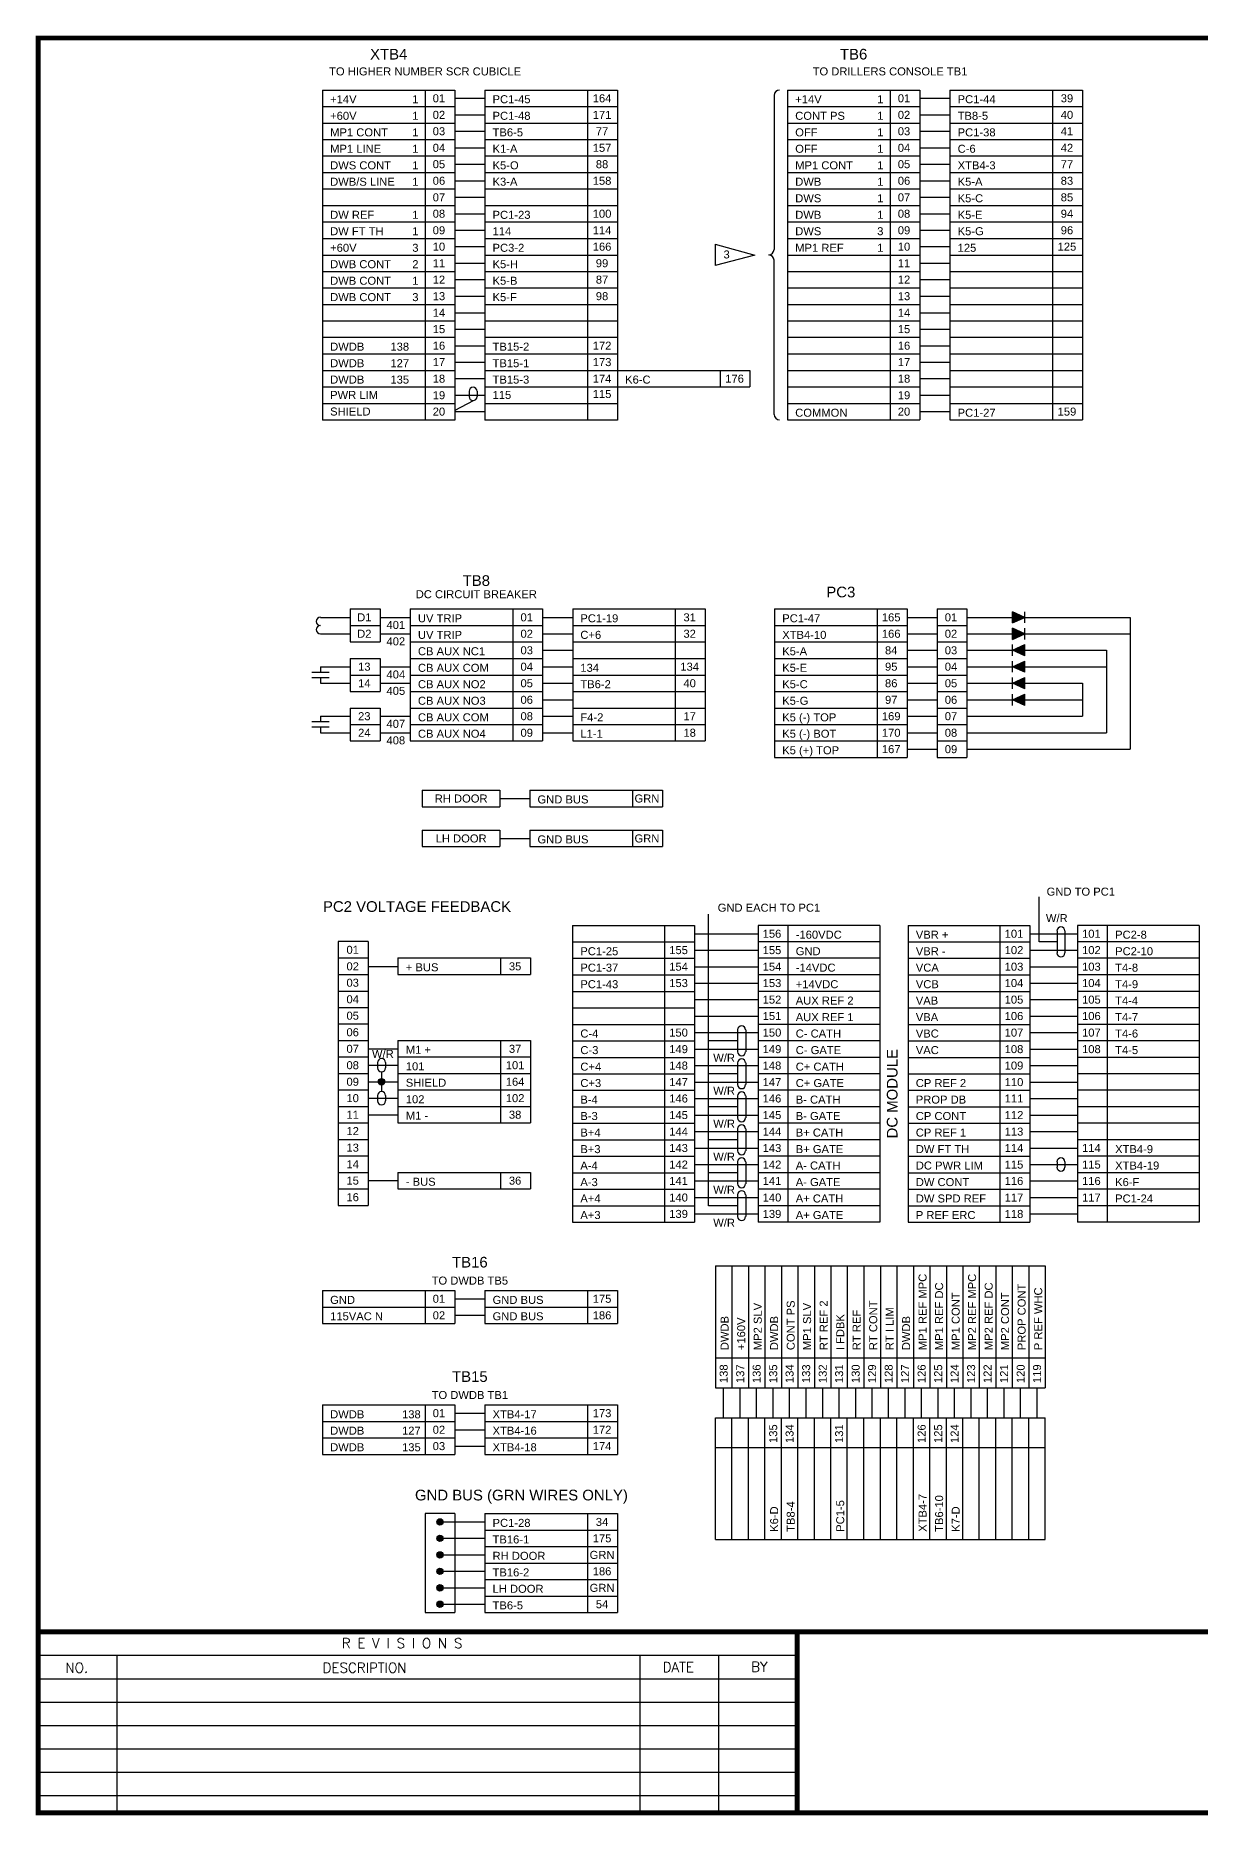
# Model space of a CAD drawing. Extents: x 0.9 to 17.6, y -2.5 to 7.9.
# Drawn here: x 0.94 to 7.76, y -2.51 to 7.91 of the extents above; entities that cross this region are included whole.
import ezdxf
from ezdxf.enums import TextEntityAlignment as Align

# ---------------------------------------------------------------- set-up
doc = ezdxf.new("R2010")
doc.units = 0
doc.header["$MEASUREMENT"] = 0
doc.layers.get('0').update_dxf_attribs({"linetype": 'CONTINUOUS'})
doc.layers.add('DRAWING', color=7, linetype='CONTINUOUS')
doc.styles.add('ROMAND', font='ROMAND.shx')
doc.styles.get("Standard").update_dxf_attribs({"font": 'ARIAL.TTF'})

# ---------------------------------------------------------------- blocks, each defined once
blk = doc.blocks.new('dot')
h = blk.add_hatch(color=256)
edge = h.paths.add_edge_path()
edge.add_arc((0, 0), 0.0249, 0, 360)
blk.add_circle((0, 0), 0.0249)
blk = doc.blocks.new('npcap')
for p, q in [((0, 0.051), (0, -0.051)), ((0.031, 0.051), (0.031, -0.051))]:
    blk.add_line(p, q)
blk = doc.blocks.new('diode')
blk.add_hatch(color=256).paths.add_polyline_path([(0.072, 0), (0, 0.033), (0, -0.033)])
for p, q in [((0, 0.033), (0.072, 0)), ((0, 0.033), (0, -0.033)), ((0.072, 0), (0, -0.033)), ((0.072, 0.033), (0.072, -0.033))]:
    blk.add_line(p, q)

msp = doc.modelspace()

# ---------------------------------------------------------------- linework, layer by layer
at = {"color": 7}
for p, q in [((0.956, -1.436), (0.956, -2.496)), ((0.956, -1.573), (5.401, -1.573)), ((1.417, -1.573), (1.417, -2.496)), ((4.479, -1.573), (4.479, -2.496)), ((4.94, -1.573), (4.94, -2.496)), ((0.956, -1.71), (5.401, -1.71)), ((0.956, -1.847), (5.401, -1.847)), ((0.956, -1.984), (5.401, -1.984)), ((0.956, -2.121), (5.401, -2.121)), ((0.956, -2.257), (5.401, -2.257)), ((0.956, -2.394), (5.401, -2.394))]:
    msp.add_line(p, q, dxfattribs=at)
at = {"color": 7, "const_width": 0.0288}
msp.add_lwpolyline([(17.588, -2.496), (17.588, 7.899), (0.956, 7.899), (0.956, -2.496)], close=True, dxfattribs=at)
for points in [[(0.956, -1.436), (17.588, -1.436)], [(5.401, -1.436), (5.401, -2.496)]]:
    msp.add_lwpolyline(points, dxfattribs=at)
at = {"layer": 'DRAWING', "color": 7}
for p, q in [((2.621, 7.594), (3.397, 7.594)), ((2.621, 7.594), (2.621, 5.661)), ((3.222, 7.594), (3.222, 5.661)), ((3.397, 7.594), (3.397, 5.661)), ((3.397, 7.546), (3.572, 7.546)), ((3.572, 7.594), (4.348, 7.594)), ((3.572, 7.594), (3.572, 5.661)), ((4.173, 7.594), (4.173, 5.661)), ((4.348, 7.594), (4.348, 5.661)), ((5.266, 7.563), (5.266, 6.66)), ((5.297, 7.594), (5.297, 7.594)), ((5.344, 7.594), (5.344, 5.662)), ((5.344, 7.594), (6.119, 7.594)), ((5.944, 7.594), (5.944, 5.662)), ((6.119, 7.594), (6.119, 5.662)), ((6.119, 7.546), (6.295, 7.546)), ((6.295, 7.594), (6.295, 5.662)), ((6.295, 7.594), (7.071, 7.594)), ((6.896, 7.594), (6.896, 5.662)), ((7.071, 7.594), (7.071, 5.662)), ((2.621, 7.498), (3.397, 7.498)), ((2.621, 7.401), (3.397, 7.401)), ((3.397, 7.449), (3.572, 7.449)), ((3.572, 7.498), (4.348, 7.498)), ((3.572, 7.401), (4.348, 7.401)), ((5.344, 7.498), (6.119, 7.498)), ((5.344, 7.401), (6.119, 7.401)), ((6.119, 7.449), (6.295, 7.449)), ((6.295, 7.498), (7.071, 7.498)), ((6.295, 7.401), (7.071, 7.401)), ((2.621, 7.304), (3.397, 7.304)), ((3.397, 7.353), (3.572, 7.353)), ((3.572, 7.304), (4.348, 7.304)), ((5.344, 7.304), (6.119, 7.304)), ((6.119, 7.353), (6.295, 7.353)), ((6.295, 7.304), (7.071, 7.304)), ((2.621, 7.208), (3.397, 7.208)), ((3.397, 7.256), (3.572, 7.256)), ((3.572, 7.208), (4.348, 7.208)), ((5.344, 7.208), (6.119, 7.208)), ((6.119, 7.256), (6.295, 7.256)), ((6.295, 7.208), (7.071, 7.208)), ((2.621, 7.111), (3.397, 7.111)), ((3.397, 7.16), (3.572, 7.16)), ((3.572, 7.111), (4.348, 7.111)), ((5.344, 7.111), (6.119, 7.111)), ((6.119, 7.16), (6.295, 7.16)), ((6.295, 7.111), (7.071, 7.111)), ((2.621, 7.015), (3.397, 7.015)), ((3.397, 7.063), (3.572, 7.063)), ((3.572, 7.015), (4.348, 7.015)), ((5.344, 7.015), (6.119, 7.015)), ((6.119, 7.063), (6.295, 7.063)), ((6.295, 7.015), (7.071, 7.015)), ((2.621, 6.918), (3.397, 6.918)), ((3.397, 6.966), (3.572, 6.966)), ((3.572, 6.918), (4.348, 6.918)), ((5.344, 6.918), (6.119, 6.918)), ((6.119, 6.966), (6.295, 6.966)), ((6.295, 6.918), (7.071, 6.918)), ((2.621, 6.822), (3.397, 6.822)), ((3.397, 6.87), (3.572, 6.87)), ((3.572, 6.822), (4.348, 6.822)), ((5.344, 6.822), (6.119, 6.822)), ((6.119, 6.87), (6.295, 6.87)), ((6.295, 6.822), (7.071, 6.822)), ((2.621, 6.725), (3.397, 6.725)), ((3.397, 6.773), (3.572, 6.773)), ((3.397, 6.677), (3.572, 6.677)), ((3.572, 6.725), (4.348, 6.725)), ((4.921, 6.691), (5.153, 6.628)), ((4.921, 6.691), (4.921, 6.566)), ((5.344, 6.725), (6.119, 6.725)), ((6.119, 6.773), (6.295, 6.773)), ((6.119, 6.677), (6.295, 6.677)), ((6.295, 6.725), (7.071, 6.725)), ((2.621, 6.628), (3.397, 6.628)), ((3.397, 6.58), (3.572, 6.58)), ((3.572, 6.628), (4.348, 6.628)), ((5.153, 6.628), (4.921, 6.566)), ((5.234, 6.628), (5.234, 6.628)), ((5.234, 6.628), (5.234, 6.628)), ((5.266, 5.694), (5.266, 6.597)), ((5.344, 6.628), (6.119, 6.628)), ((6.119, 6.58), (6.295, 6.58)), ((6.295, 6.628), (7.071, 6.628)), ((2.621, 6.532), (3.397, 6.532)), ((3.397, 6.484), (3.572, 6.484)), ((3.572, 6.532), (4.348, 6.532)), ((5.344, 6.532), (6.119, 6.532)), ((6.119, 6.484), (6.295, 6.484)), ((6.295, 6.532), (7.071, 6.532)), ((2.621, 6.435), (3.397, 6.435)), ((3.397, 6.387), (3.572, 6.387)), ((3.572, 6.435), (4.348, 6.435)), ((5.344, 6.435), (6.119, 6.435)), ((6.119, 6.387), (6.295, 6.387)), ((6.295, 6.435), (7.071, 6.435)), ((2.621, 6.339), (3.397, 6.339)), ((3.397, 6.29), (3.572, 6.29)), ((3.572, 6.339), (4.348, 6.339)), ((5.344, 6.339), (6.119, 6.339)), ((6.119, 6.29), (6.295, 6.29)), ((6.295, 6.339), (7.071, 6.339)), ((2.621, 6.242), (3.397, 6.242)), ((3.397, 6.194), (3.572, 6.194)), ((3.572, 6.242), (4.348, 6.242)), ((5.344, 6.242), (6.119, 6.242)), ((6.119, 6.194), (6.295, 6.194)), ((6.295, 6.242), (7.071, 6.242)), ((2.621, 6.146), (3.397, 6.146)), ((2.621, 6.049), (3.397, 6.049)), ((3.397, 6.097), (3.572, 6.097)), ((3.572, 6.146), (4.348, 6.146)), ((3.572, 6.049), (4.348, 6.049)), ((5.344, 6.146), (6.119, 6.146)), ((5.344, 6.049), (6.119, 6.049)), ((6.119, 6.097), (6.295, 6.097)), ((6.295, 6.146), (7.071, 6.146)), ((6.295, 6.049), (7.071, 6.049)), ((2.621, 5.952), (3.397, 5.952)), ((3.397, 6.001), (3.572, 6.001)), ((3.572, 5.952), (5.124, 5.952)), ((4.949, 5.952), (4.949, 5.856)), ((5.124, 5.952), (5.124, 5.856)), ((5.344, 5.952), (6.119, 5.952)), ((6.119, 6.001), (6.295, 6.001)), ((6.295, 5.952), (7.071, 5.952)), ((2.621, 5.856), (3.397, 5.856)), ((3.397, 5.904), (3.572, 5.904)), ((3.572, 5.856), (5.124, 5.856)), ((5.344, 5.856), (6.119, 5.856)), ((6.119, 5.904), (6.295, 5.904)), ((6.295, 5.856), (7.071, 5.856)), ((2.621, 5.759), (3.397, 5.759)), ((3.397, 5.807), (3.572, 5.807)), ((3.503, 5.775), (3.397, 5.718)), ((3.48, 5.83), (3.48, 5.799)), ((3.527, 5.83), (3.527, 5.799)), ((3.572, 5.759), (4.348, 5.759)), ((5.344, 5.759), (6.119, 5.759)), ((6.119, 5.807), (6.295, 5.807)), ((6.295, 5.759), (7.071, 5.759)), ((2.621, 5.663), (3.397, 5.663)), ((3.397, 5.711), (3.572, 5.711)), ((3.572, 5.663), (4.348, 5.663)), ((5.297, 5.663), (5.297, 5.663)), ((5.344, 5.663), (6.119, 5.663)), ((6.119, 5.711), (6.295, 5.711)), ((6.295, 5.663), (7.071, 5.663)), ((2.609, 4.506), (2.784, 4.506)), ((2.784, 4.555), (2.784, 4.362)), ((2.784, 4.555), (2.959, 4.555)), ((2.959, 4.555), (2.959, 4.362)), ((2.959, 4.506), (3.135, 4.506)), ((3.135, 4.555), (3.135, 3.782)), ((3.135, 4.555), (3.91, 4.555)), ((3.735, 4.555), (3.735, 3.782)), ((3.91, 4.555), (3.91, 3.782)), ((3.91, 4.506), (4.086, 4.506)), ((4.086, 4.555), (4.086, 3.782)), ((4.086, 4.555), (4.862, 4.555)), ((4.687, 4.555), (4.687, 3.782)), ((4.862, 4.555), (4.862, 3.782)), ((5.268, 4.555), (6.044, 4.555)), ((5.268, 4.555), (5.268, 3.685)), ((5.869, 4.555), (5.869, 3.685)), ((6.044, 4.555), (6.044, 3.685)), ((6.044, 4.506), (6.22, 4.506)), ((6.22, 4.555), (6.22, 3.685)), ((6.22, 4.555), (6.394, 4.555)), ((6.394, 4.555), (6.394, 3.685)), ((6.394, 4.506), (7.351, 4.506)), ((7.351, 4.506), (7.351, 3.734)), ((2.609, 4.41), (2.784, 4.41)), ((2.784, 4.458), (2.959, 4.458)), ((2.959, 4.41), (3.135, 4.41)), ((3.135, 4.458), (3.91, 4.458)), ((3.91, 4.41), (4.086, 4.41)), ((4.086, 4.458), (4.862, 4.458)), ((5.268, 4.458), (6.044, 4.458)), ((6.044, 4.41), (6.22, 4.41)), ((6.22, 4.458), (6.394, 4.458)), ((6.394, 4.41), (7.351, 4.41)), ((2.784, 4.362), (2.959, 4.362)), ((3.135, 4.362), (3.91, 4.362)), ((3.91, 4.313), (4.086, 4.313)), ((4.086, 4.362), (4.862, 4.362)), ((5.268, 4.362), (6.044, 4.362)), ((6.044, 4.313), (6.22, 4.313)), ((6.22, 4.362), (6.394, 4.362)), ((6.394, 4.313), (7.211, 4.313)), ((7.211, 4.313), (7.211, 3.83)), ((2.609, 4.217), (2.784, 4.217)), ((2.609, 4.217), (2.609, 4.185)), ((2.784, 4.265), (2.959, 4.265)), ((2.784, 4.265), (2.784, 4.072)), ((2.959, 4.265), (2.959, 4.072)), ((2.959, 4.217), (3.135, 4.217)), ((3.135, 4.265), (3.91, 4.265)), ((3.91, 4.217), (4.086, 4.217)), ((4.086, 4.265), (4.862, 4.265)), ((5.268, 4.265), (6.044, 4.265)), ((6.044, 4.217), (6.22, 4.217)), ((6.22, 4.265), (6.394, 4.265)), ((6.394, 4.217), (7.211, 4.217)), ((2.609, 4.154), (2.609, 4.12)), ((2.609, 4.12), (2.784, 4.12)), ((2.784, 4.168), (2.959, 4.168)), ((2.784, 4.072), (2.959, 4.072)), ((2.959, 4.12), (3.135, 4.12)), ((3.135, 4.168), (3.91, 4.168)), ((3.135, 4.072), (3.91, 4.072)), ((3.91, 4.12), (4.086, 4.12)), ((4.086, 4.168), (4.862, 4.168)), ((4.086, 4.072), (4.862, 4.072)), ((5.268, 4.168), (6.044, 4.168)), ((5.268, 4.072), (6.044, 4.072)), ((6.044, 4.12), (6.22, 4.12)), ((6.22, 4.168), (6.394, 4.168)), ((6.22, 4.072), (6.394, 4.072)), ((6.394, 4.12), (7.071, 4.12)), ((7.071, 4.12), (7.071, 3.927)), ((2.784, 3.975), (2.959, 3.975)), ((2.784, 3.975), (2.784, 3.782)), ((2.959, 3.975), (2.959, 3.782)), ((3.135, 3.975), (3.91, 3.975)), ((3.91, 4.023), (4.086, 4.023)), ((4.086, 3.975), (4.862, 3.975)), ((5.268, 3.975), (6.044, 3.975)), ((6.044, 4.023), (6.22, 4.023)), ((6.22, 3.975), (6.394, 3.975)), ((6.394, 4.023), (7.071, 4.023)), ((2.609, 3.927), (2.784, 3.927)), ((2.609, 3.927), (2.609, 3.896)), ((2.609, 3.864), (2.609, 3.83)), ((2.784, 3.879), (2.959, 3.879)), ((2.959, 3.927), (3.135, 3.927)), ((3.135, 3.879), (3.91, 3.879)), ((3.91, 3.927), (4.086, 3.927)), ((4.086, 3.879), (4.862, 3.879)), ((5.268, 3.879), (6.044, 3.879)), ((6.044, 3.927), (6.22, 3.927)), ((6.22, 3.879), (6.394, 3.879)), ((6.394, 3.927), (7.071, 3.927)), ((2.609, 3.83), (2.784, 3.83)), ((2.784, 3.782), (2.959, 3.782)), ((2.959, 3.83), (3.135, 3.83)), ((3.135, 3.782), (3.91, 3.782)), ((3.91, 3.83), (4.086, 3.83)), ((4.086, 3.782), (4.862, 3.782)), ((5.268, 3.782), (6.044, 3.782)), ((6.044, 3.83), (6.22, 3.83)), ((6.22, 3.782), (6.394, 3.782)), ((6.394, 3.83), (7.211, 3.83)), ((5.268, 3.685), (6.044, 3.685)), ((6.044, 3.734), (6.22, 3.734)), ((6.22, 3.685), (6.394, 3.685)), ((6.394, 3.734), (7.351, 3.734)), ((3.205, 3.494), (3.66, 3.494)), ((3.205, 3.494), (3.205, 3.397)), ((3.66, 3.494), (3.66, 3.397)), ((3.66, 3.445), (3.835, 3.445)), ((3.835, 3.494), (4.611, 3.494)), ((3.835, 3.494), (3.835, 3.397)), ((4.436, 3.494), (4.436, 3.397)), ((4.611, 3.494), (4.611, 3.397)), ((3.205, 3.397), (3.66, 3.397)), ((3.835, 3.397), (4.611, 3.397)), ((3.205, 3.26), (3.66, 3.26)), ((3.205, 3.26), (3.205, 3.163)), ((3.66, 3.26), (3.66, 3.163)), ((3.835, 3.26), (4.611, 3.26)), ((3.835, 3.26), (3.835, 3.163)), ((4.436, 3.26), (4.436, 3.163)), ((4.611, 3.26), (4.611, 3.163)), ((3.205, 3.163), (3.66, 3.163)), ((3.66, 3.211), (3.835, 3.211)), ((3.835, 3.163), (4.611, 3.163)), ((6.818, 2.605), (6.818, 2.87)), ((4.882, 1.06), (4.882, 2.767)), ((2.713, 2.607), (2.713, 1.062)), ((2.888, 2.607), (2.713, 2.607)), ((2.888, 2.607), (2.888, 1.062)), ((4.085, 2.702), (4.085, 0.963)), ((4.085, 2.702), (4.799, 2.702)), ((4.624, 2.702), (4.624, 0.963)), ((4.799, 2.702), (4.799, 0.963)), ((4.799, 2.653), (5.172, 2.653)), ((5.172, 2.702), (5.172, 0.963)), ((5.885, 2.702), (5.172, 2.702)), ((5.346, 2.702), (5.346, 0.963)), ((5.885, 2.702), (5.885, 0.963)), ((6.05, 2.702), (6.05, 0.963)), ((6.05, 2.702), (6.763, 2.702)), ((6.588, 2.702), (6.588, 0.963)), ((6.763, 2.702), (6.763, 0.963)), ((6.763, 2.653), (7.042, 2.653)), ((6.922, 2.669), (6.922, 2.541)), ((6.968, 2.669), (6.968, 2.541)), ((7.042, 2.702), (7.042, 0.963)), ((7.755, 2.702), (7.042, 2.702)), ((7.216, 2.702), (7.216, 0.963)), ((7.755, 2.702), (7.755, 0.963)), ((2.713, 2.511), (2.888, 2.511)), ((3.063, 2.511), (3.839, 2.511)), ((3.063, 2.511), (3.063, 2.414)), ((3.664, 2.511), (3.664, 2.414)), ((3.839, 2.511), (3.839, 2.414)), ((4.085, 2.605), (4.799, 2.605)), ((4.085, 2.509), (4.799, 2.509)), ((4.799, 2.557), (5.172, 2.557)), ((5.885, 2.605), (5.172, 2.605)), ((5.885, 2.509), (5.172, 2.509)), ((6.05, 2.605), (6.763, 2.605)), ((6.05, 2.509), (6.763, 2.509)), ((6.763, 2.557), (7.042, 2.557)), ((6.922, 2.605), (6.818, 2.605)), ((7.755, 2.605), (7.042, 2.605)), ((7.755, 2.509), (7.042, 2.509)), ((2.713, 2.414), (2.888, 2.414)), ((2.888, 2.462), (3.063, 2.462)), ((3.063, 2.414), (3.839, 2.414)), ((4.085, 2.412), (4.799, 2.412)), ((4.799, 2.46), (5.172, 2.46)), ((5.885, 2.412), (5.172, 2.412)), ((6.05, 2.412), (6.763, 2.412)), ((6.763, 2.46), (7.042, 2.46)), ((7.755, 2.412), (7.042, 2.412)), ((2.713, 2.317), (2.888, 2.317)), ((4.085, 2.315), (4.799, 2.315)), ((4.799, 2.364), (5.172, 2.364)), ((5.885, 2.315), (5.172, 2.315)), ((6.05, 2.315), (6.763, 2.315)), ((6.763, 2.364), (7.042, 2.364)), ((7.755, 2.315), (7.042, 2.315)), ((2.713, 2.221), (2.888, 2.221)), ((4.085, 2.219), (4.799, 2.219)), ((4.799, 2.267), (5.172, 2.267)), ((5.885, 2.219), (5.172, 2.219)), ((6.05, 2.219), (6.763, 2.219)), ((6.763, 2.267), (7.042, 2.267)), ((7.755, 2.219), (7.042, 2.219)), ((2.888, 2.124), (2.713, 2.124)), ((4.085, 2.122), (4.799, 2.122)), ((4.799, 2.171), (5.172, 2.171)), ((5.052, 2.09), (5.052, 1.962)), ((5.099, 2.09), (5.099, 1.962)), ((5.885, 2.122), (5.172, 2.122)), ((6.05, 2.122), (6.763, 2.122)), ((6.763, 2.171), (7.042, 2.171)), ((7.755, 2.122), (7.042, 2.122)), ((2.713, 2.028), (2.888, 2.028)), ((3.063, 2.028), (3.063, 1.545)), ((3.063, 2.028), (3.839, 2.028)), ((3.664, 2.028), (3.664, 1.545)), ((3.839, 2.028), (3.839, 1.545)), ((4.085, 2.026), (4.799, 2.026)), ((4.799, 2.074), (5.172, 2.074)), ((5.052, 2.026), (4.882, 2.026)), ((5.885, 2.026), (5.172, 2.026)), ((6.05, 2.026), (6.763, 2.026)), ((6.763, 2.074), (7.042, 2.074)), ((7.755, 2.026), (7.042, 2.026)), ((2.713, 1.931), (2.888, 1.931)), ((2.888, 1.979), (3.063, 1.979)), ((2.888, 1.883), (3.063, 1.883)), ((2.944, 1.898), (2.944, 1.867)), ((2.99, 1.898), (2.99, 1.867)), ((3.063, 1.931), (3.839, 1.931)), ((4.085, 1.929), (4.799, 1.929)), ((4.799, 1.977), (5.172, 1.977)), ((4.799, 1.881), (5.172, 1.881)), ((5.052, 1.896), (5.052, 1.769)), ((5.099, 1.896), (5.099, 1.769)), ((5.885, 1.929), (5.172, 1.929)), ((6.05, 1.929), (6.763, 1.929)), ((6.763, 1.977), (7.042, 1.977)), ((6.763, 1.881), (7.042, 1.881)), ((7.755, 1.929), (7.042, 1.929)), ((2.713, 1.835), (2.888, 1.835)), ((2.888, 1.786), (3.063, 1.786)), ((2.967, 1.844), (2.967, 1.729)), ((3.063, 1.835), (3.839, 1.835)), ((4.085, 1.832), (4.799, 1.832)), ((4.799, 1.784), (5.172, 1.784)), ((5.052, 1.832), (4.882, 1.832)), ((5.885, 1.832), (5.172, 1.832)), ((6.05, 1.832), (6.763, 1.832)), ((6.763, 1.784), (7.042, 1.784)), ((7.755, 1.832), (7.042, 1.832)), ((2.713, 1.738), (2.888, 1.738)), ((2.888, 1.69), (3.063, 1.69)), ((2.944, 1.705), (2.944, 1.674)), ((2.99, 1.705), (2.99, 1.674)), ((3.063, 1.738), (3.839, 1.738)), ((4.085, 1.736), (4.799, 1.736)), ((4.799, 1.688), (5.172, 1.688)), ((5.052, 1.703), (5.052, 1.575)), ((5.099, 1.703), (5.099, 1.575)), ((5.885, 1.736), (5.172, 1.736)), ((6.05, 1.736), (6.763, 1.736)), ((6.763, 1.688), (7.042, 1.688)), ((7.755, 1.736), (7.042, 1.736)), ((2.713, 1.641), (2.888, 1.641)), ((2.888, 1.593), (3.063, 1.593)), ((3.063, 1.641), (3.839, 1.641)), ((4.085, 1.639), (4.799, 1.639)), ((4.799, 1.591), (5.172, 1.591)), ((5.052, 1.639), (4.882, 1.639)), ((5.885, 1.639), (5.172, 1.639)), ((6.05, 1.639), (6.763, 1.639)), ((6.763, 1.591), (7.042, 1.591)), ((7.755, 1.639), (7.042, 1.639)), ((2.713, 1.545), (2.888, 1.545)), ((3.063, 1.545), (3.839, 1.545)), ((4.085, 1.543), (4.799, 1.543)), ((4.799, 1.494), (5.172, 1.494)), ((5.052, 1.51), (5.052, 1.382)), ((5.099, 1.51), (5.099, 1.382)), ((5.885, 1.543), (5.172, 1.543)), ((6.05, 1.543), (6.763, 1.543)), ((6.763, 1.494), (7.042, 1.494)), ((7.755, 1.543), (7.042, 1.543)), ((2.713, 1.448), (2.888, 1.448)), ((4.085, 1.446), (4.799, 1.446)), ((4.799, 1.398), (5.172, 1.398)), ((5.052, 1.446), (4.882, 1.446)), ((5.885, 1.446), (5.172, 1.446)), ((6.05, 1.446), (6.763, 1.446)), ((6.763, 1.398), (7.042, 1.398)), ((7.755, 1.446), (7.042, 1.446)), ((2.713, 1.352), (2.888, 1.352)), ((2.713, 1.255), (2.888, 1.255)), ((3.063, 1.255), (3.063, 1.158)), ((3.063, 1.255), (3.839, 1.255)), ((3.664, 1.255), (3.664, 1.158)), ((3.839, 1.255), (3.839, 1.158)), ((4.085, 1.35), (4.799, 1.35)), ((4.085, 1.253), (4.799, 1.253)), ((4.799, 1.301), (5.172, 1.301)), ((5.052, 1.253), (4.882, 1.253)), ((5.052, 1.317), (5.052, 1.189)), ((5.099, 1.317), (5.099, 1.189)), ((5.885, 1.35), (5.172, 1.35)), ((5.885, 1.253), (5.172, 1.253)), ((6.05, 1.35), (6.763, 1.35)), ((6.05, 1.253), (6.763, 1.253)), ((6.763, 1.301), (7.042, 1.301)), ((6.922, 1.317), (6.922, 1.286)), ((6.968, 1.317), (6.968, 1.286)), ((7.755, 1.35), (7.042, 1.35)), ((7.755, 1.253), (7.042, 1.253)), ((2.713, 1.158), (2.888, 1.158)), ((2.888, 1.207), (3.063, 1.207)), ((3.063, 1.158), (3.839, 1.158)), ((4.085, 1.156), (4.799, 1.156)), ((4.799, 1.205), (5.172, 1.205)), ((5.885, 1.156), (5.172, 1.156)), ((6.05, 1.156), (6.763, 1.156)), ((6.763, 1.205), (7.042, 1.205)), ((7.755, 1.156), (7.042, 1.156)), ((2.713, 1.062), (2.888, 1.062)), ((4.085, 1.06), (4.799, 1.06)), ((4.799, 1.108), (5.172, 1.108)), ((5.052, 1.06), (4.882, 1.06)), ((5.052, 1.124), (5.052, 0.996)), ((5.099, 1.124), (5.099, 0.996)), ((5.885, 1.06), (5.172, 1.06)), ((6.05, 1.06), (6.763, 1.06)), ((6.763, 1.108), (7.042, 1.108)), ((7.755, 1.06), (7.042, 1.06)), ((4.085, 0.963), (4.799, 0.963)), ((4.799, 1.012), (5.172, 1.012)), ((5.885, 0.963), (5.172, 0.963)), ((6.05, 0.963), (6.763, 0.963)), ((6.763, 1.012), (7.042, 1.012)), ((7.755, 0.963), (7.042, 0.963)), ((4.922, 0.708), (6.853, 0.708)), ((4.922, 0.708), (4.922, -0.006)), ((5.018, 0.708), (5.018, -0.006)), ((5.115, 0.708), (5.115, -0.006)), ((5.212, 0.708), (5.212, -0.006)), ((5.308, 0.708), (5.308, -0.006)), ((5.405, 0.708), (5.405, -0.006)), ((5.501, 0.708), (5.501, -0.006)), ((5.598, 0.708), (5.598, -0.006)), ((5.694, 0.708), (5.694, -0.006)), ((5.791, 0.708), (5.791, -0.006)), ((5.888, 0.708), (5.888, -0.006)), ((5.984, 0.708), (5.984, -0.006)), ((6.081, 0.708), (6.081, -0.006)), ((6.177, 0.708), (6.177, -0.006)), ((6.274, 0.708), (6.274, -0.006)), ((6.37, 0.708), (6.37, -0.006)), ((6.467, 0.708), (6.467, -0.006)), ((6.564, 0.708), (6.564, -0.006)), ((6.66, 0.708), (6.66, -0.006)), ((6.757, 0.708), (6.757, -0.006)), ((6.853, 0.708), (6.853, -0.006)), ((2.621, 0.563), (3.397, 0.563)), ((2.621, 0.563), (2.621, 0.37)), ((3.222, 0.563), (3.222, 0.37)), ((3.397, 0.563), (3.397, 0.37)), ((3.572, 0.563), (4.348, 0.563)), ((3.572, 0.563), (3.572, 0.37)), ((4.173, 0.563), (4.173, 0.37)), ((4.348, 0.563), (4.348, 0.37)), ((2.621, 0.466), (3.397, 0.466)), ((3.397, 0.515), (3.572, 0.515)), ((3.397, 0.418), (3.572, 0.418)), ((3.572, 0.466), (4.348, 0.466)), ((2.621, 0.37), (3.397, 0.37)), ((3.572, 0.37), (4.348, 0.37)), ((4.922, 0.169), (6.853, 0.169)), ((4.922, -0.006), (6.853, -0.006)), ((4.97, -0.182), (4.97, -0.006)), ((5.067, -0.182), (5.067, -0.006)), ((5.163, -0.182), (5.163, -0.006)), ((5.26, -0.182), (5.26, -0.006)), ((5.356, -0.182), (5.356, -0.006)), ((5.453, -0.182), (5.453, -0.006)), ((5.55, -0.182), (5.55, -0.006)), ((5.646, -0.182), (5.646, -0.006)), ((5.743, -0.182), (5.743, -0.006)), ((5.839, -0.182), (5.839, -0.006)), ((5.936, -0.182), (5.936, -0.006)), ((6.032, -0.182), (6.032, -0.006)), ((6.129, -0.182), (6.129, -0.006)), ((6.226, -0.182), (6.226, -0.006)), ((6.322, -0.182), (6.322, -0.006)), ((6.419, -0.182), (6.419, -0.006)), ((6.515, -0.182), (6.515, -0.006)), ((6.612, -0.182), (6.612, -0.006)), ((6.709, -0.182), (6.709, -0.006)), ((6.805, -0.182), (6.805, -0.006)), ((2.621, -0.107), (3.397, -0.107)), ((2.621, -0.107), (2.621, -0.397)), ((2.621, -0.203), (3.397, -0.203)), ((3.222, -0.107), (3.222, -0.397)), ((3.397, -0.107), (3.397, -0.397)), ((3.397, -0.155), (3.572, -0.155)), ((3.572, -0.107), (4.348, -0.107)), ((3.572, -0.107), (3.572, -0.397)), ((3.572, -0.203), (4.348, -0.203)), ((4.173, -0.107), (4.173, -0.397)), ((4.348, -0.107), (4.348, -0.397)), ((4.922, -0.182), (6.853, -0.182)), ((4.922, -0.895), (4.922, -0.182)), ((5.018, -0.895), (5.018, -0.182)), ((5.115, -0.895), (5.115, -0.182)), ((5.212, -0.895), (5.212, -0.182)), ((5.308, -0.895), (5.308, -0.182)), ((5.405, -0.895), (5.405, -0.182)), ((5.501, -0.895), (5.501, -0.182)), ((5.598, -0.895), (5.598, -0.182)), ((5.694, -0.895), (5.694, -0.182)), ((5.791, -0.895), (5.791, -0.182)), ((5.888, -0.895), (5.888, -0.182)), ((5.984, -0.895), (5.984, -0.182)), ((6.081, -0.895), (6.081, -0.182)), ((6.177, -0.895), (6.177, -0.182)), ((6.274, -0.895), (6.274, -0.182)), ((6.37, -0.895), (6.37, -0.182)), ((6.467, -0.895), (6.467, -0.182)), ((6.564, -0.895), (6.564, -0.182)), ((6.66, -0.895), (6.66, -0.182)), ((6.757, -0.895), (6.757, -0.182)), ((6.853, -0.895), (6.853, -0.182)), ((2.621, -0.3), (3.397, -0.3)), ((3.397, -0.252), (3.572, -0.252)), ((3.572, -0.3), (4.348, -0.3)), ((2.621, -0.397), (3.397, -0.397)), ((3.397, -0.348), (3.572, -0.348)), ((3.572, -0.397), (4.348, -0.397)), ((4.922, -0.357), (6.853, -0.357)), ((3.222, -0.743), (3.222, -1.323)), ((3.397, -0.743), (3.222, -0.743)), ((3.309, -0.792), (3.572, -0.792)), ((3.397, -0.743), (3.397, -1.323)), ((3.572, -0.743), (4.348, -0.743)), ((3.572, -0.743), (3.572, -1.323)), ((4.173, -0.743), (4.173, -1.323)), ((4.348, -0.743), (4.348, -1.323)), ((3.309, -0.888), (3.572, -0.888)), ((3.572, -0.84), (4.348, -0.84)), ((3.572, -0.936), (4.348, -0.936)), ((4.922, -0.895), (6.853, -0.895)), ((3.309, -0.985), (3.572, -0.985)), ((3.572, -1.033), (4.348, -1.033)), ((3.309, -1.081), (3.572, -1.081)), ((3.572, -1.13), (4.348, -1.13)), ((3.309, -1.178), (3.572, -1.178)), ((3.572, -1.226), (4.348, -1.226)), ((3.222, -1.323), (3.397, -1.323)), ((3.309, -1.274), (3.572, -1.274)), ((3.572, -1.323), (4.348, -1.323))]:
    msp.add_line(p, q, dxfattribs=at)
for centre, radius, start, end in [((5.297, 7.563), 0.0312, 90, 180), ((5.234, 6.66), 0.0312, 270, 0), ((5.234, 6.597), 0.0312, 0, 90), ((3.503, 5.83), 0.0234, 0, 180), ((3.503, 5.799), 0.0234, 180, 0), ((5.297, 5.694), 0.0312, 180, 270), ((2.609, 4.482), 0.0241, 90, 270), ((2.609, 4.434), 0.0241, 90, 270), ((6.945, 2.669), 0.0234, 0, 180), ((6.945, 2.541), 0.0234, 180, 0), ((5.075, 2.09), 0.0234, 0, 180), ((2.967, 1.898), 0.0234, 0, 180), ((5.075, 1.962), 0.0234, 180, 0), ((5.075, 1.896), 0.0234, 0, 180), ((2.967, 1.867), 0.0234, 180, 0), ((2.967, 1.705), 0.0234, 0, 180), ((2.967, 1.674), 0.0234, 180, 0), ((5.075, 1.769), 0.0234, 180, 0), ((5.075, 1.703), 0.0234, 0, 180), ((5.075, 1.575), 0.0234, 180, 0), ((5.075, 1.51), 0.0234, 0, 180), ((5.075, 1.382), 0.0234, 180, 0), ((5.075, 1.317), 0.0234, 0, 180), ((6.945, 1.317), 0.0234, 0, 180), ((6.945, 1.286), 0.0234, 180, 0), ((5.075, 1.189), 0.0234, 180, 0), ((5.075, 1.124), 0.0234, 0, 180), ((5.075, 0.996), 0.0234, 180, 0)]:
    msp.add_arc(centre, radius, start, end, dxfattribs=at)

# ---------------------------------------------------------------- block references
at = {"layer": 'DRAWING', "color": 7, "xscale": -1, "rotation": 180}
for p in [(6.661, 4.506), (6.661, 4.41)]:
    msp.add_blockref('diode', p, dxfattribs=at)
at = {"layer": 'DRAWING', "color": 7}
for name, p, rotation in [('diode', (6.733, 4.313), 180), ('npcap', (2.609, 4.154), 90), ('diode', (6.733, 4.217), 180), ('diode', (6.733, 4.12), 180), ('diode', (6.733, 4.023), 180), ('npcap', (2.609, 3.864), 90)]:
    msp.add_blockref(name, p, dxfattribs=dict(at, rotation=rotation))
at = {"layer": 'DRAWING', "color": 7, "xscale": 0.75, "yscale": 0.75, "zscale": 0.75}
for p in [(2.967, 1.786), (3.309, -0.792), (3.309, -0.888), (3.309, -0.985), (3.309, -1.081), (3.309, -1.178), (3.309, -1.274)]:
    msp.add_blockref('dot', p, dxfattribs=at)

# ---------------------------------------------------------------- texts
at = {"color": 7, "style": 'ROMAND'}
for s, height, p in [('R E V I S I O N S', 0.05763, (2.734, -1.531)), ('NO.', 0.0576, (1.116, -1.675)), ('DESCRIPTION', 0.05763, (2.622, -1.675)), ('DATE', 0.0576, (4.613, -1.671)), ('BY', 0.0576, (5.131, -1.669))]:
    msp.add_text(s, height=height, dxfattribs=at).set_placement(p)
at = {"layer": 'DRAWING', "color": 7}
for s, height, p in [('XTB4', 0.0625, (3.009, 7.773)), ('TB6', 0.0625, (5.731, 7.773)), ('TO HIGHER NUMBER SCR CUBICLE', 0.04688, (3.222, 7.68)), ('TO DRILLERS CONSOLE TB1', 0.04688, (5.944, 7.68)), ('TB8', 0.0625, (3.522, 4.69)), ('DC CIRCUIT BREAKER', 0.04688, (3.522, 4.618)), ('PC3', 0.0625, (5.656, 4.623)), ('TB16', 0.0625, (3.484, 0.698)), ('TO DWDB TB5', 0.04688, (3.484, 0.598)), ('TB15', 0.0625, (3.484, 0.028)), ('TO DWDB TB1', 0.04688, (3.484, -0.072)), ('GND BUS (GRN WIRES ONLY)', 0.0625, (3.786, -0.666))]:
    msp.add_text(s, height=height, dxfattribs=at).set_placement(p, align=Align.CENTER)
for s, height, p in [('+14V', 0.0469, (2.666, 7.517)), ('1', 0.0469, (3.147, 7.517)), ('PC1-45', 0.0469, (3.617, 7.517)), ('+14V', 0.0469, (5.389, 7.517)), ('1', 0.0469, (5.869, 7.517)), ('PC1-44', 0.0469, (6.34, 7.517)), ('+60V', 0.0469, (2.666, 7.42)), ('1', 0.0469, (3.147, 7.42)), ('PC1-48', 0.0469, (3.617, 7.42)), ('CONT PS', 0.0469, (5.389, 7.42)), ('1', 0.0469, (5.869, 7.42)), ('TB8-5', 0.0469, (6.34, 7.42)), ('MP1 CONT', 0.0469, (2.666, 7.323)), ('1', 0.0469, (3.147, 7.323)), ('TB6-5', 0.0469, (3.617, 7.323)), ('OFF', 0.0469, (5.389, 7.323)), ('1', 0.0469, (5.869, 7.323)), ('PC1-38', 0.0469, (6.34, 7.323)), ('MP1 LINE', 0.0469, (2.666, 7.227)), ('1', 0.0469, (3.147, 7.227)), ('K1-A', 0.0469, (3.617, 7.227)), ('OFF', 0.0469, (5.389, 7.227)), ('1', 0.0469, (5.869, 7.227)), ('C-6', 0.0469, (6.34, 7.227)), ('DWS CONT', 0.0469, (2.666, 7.13)), ('1', 0.0469, (3.147, 7.13)), ('K5-O', 0.0469, (3.617, 7.13)), ('MP1 CONT', 0.0469, (5.389, 7.13)), ('1', 0.0469, (5.869, 7.13)), ('XTB4-3', 0.0469, (6.34, 7.13)), ('DWB/S LINE', 0.0469, (2.666, 7.034)), ('1', 0.0469, (3.147, 7.034)), ('K3-A', 0.0469, (3.617, 7.034)), ('DWB', 0.0469, (5.389, 7.034)), ('DWS', 0.0469, (5.389, 6.937)), ('1', 0.0469, (5.869, 7.034)), ('K5-A', 0.0469, (6.34, 7.034)), ('K5-C', 0.0469, (6.34, 6.937)), ('DW REF', 0.0469, (2.666, 6.84)), ('1', 0.0469, (3.147, 6.84)), ('PC1-23', 0.0469, (3.617, 6.84)), ('DWB', 0.0469, (5.389, 6.84)), ('1', 0.0469, (5.869, 6.937)), ('1', 0.0469, (5.869, 6.84)), ('K5-E', 0.0469, (6.34, 6.84)), ('DW FT TH', 0.0469, (2.666, 6.744)), ('1', 0.0469, (3.147, 6.744)), ('114', 0.0469, (3.617, 6.744)), ('DWS', 0.0469, (5.389, 6.744)), ('3', 0.0469, (5.869, 6.744)), ('K5-G', 0.0469, (6.34, 6.744)), ('+60V', 0.0469, (2.666, 6.647)), ('3', 0.0469, (3.147, 6.647)), ('PC3-2', 0.0469, (3.617, 6.647)), ('MP1 REF', 0.0469, (5.389, 6.647)), ('1', 0.0469, (5.869, 6.647)), ('125', 0.0469, (6.34, 6.647)), ('DWB CONT', 0.0469, (2.666, 6.551)), ('2', 0.0469, (3.147, 6.551)), ('K5-H', 0.0469, (3.617, 6.551)), ('3', 0.0469, (4.969, 6.608)), ('DWB CONT', 0.0469, (2.666, 6.454)), ('1', 0.0469, (3.147, 6.454)), ('K5-B', 0.0469, (3.617, 6.454)), ('DWB CONT', 0.0469, (2.666, 6.358)), ('3', 0.0469, (3.147, 6.358)), ('K5-F', 0.0469, (3.617, 6.358)), ('DWDB', 0.0469, (2.666, 6.068)), ('138', 0.0469, (3.019, 6.068)), ('TB15-2', 0.0469, (3.617, 6.068)), ('DWDB', 0.0469, (2.666, 5.971)), ('127', 0.0469, (3.019, 5.971)), ('TB15-1', 0.0469, (3.617, 5.971)), ('DWDB', 0.0469, (2.666, 5.875)), ('135', 0.0469, (3.019, 5.875)), ('TB15-3', 0.0469, (3.617, 5.875)), ('K6-C', 0.0469, (4.393, 5.875)), ('SHIELD', 0.0469, (2.666, 5.688)), ('PWR LIM', 0.0469, (2.666, 5.785)), ('115', 0.0469, (3.617, 5.785)), ('COMMON', 0.0469, (5.389, 5.681)), ('PC1-27', 0.0469, (6.34, 5.681)), ('401', 0.0469, (2.996, 4.438)), ('UV TRIP', 0.0469, (3.18, 4.477)), ('PC1-19', 0.0469, (4.131, 4.477)), ('PC1-47', 0.0469, (5.313, 4.477)), ('402', 0.0469, (2.996, 4.342)), ('UV TRIP', 0.0469, (3.18, 4.38)), ('C+6', 0.0469, (4.131, 4.38)), ('XTB4-10', 0.0469, (5.313, 4.38)), ('CB AUX NC1', 0.0469, (3.18, 4.284)), ('K5-A', 0.0469, (5.313, 4.284)), ('404', 0.0469, (2.996, 4.148)), ('CB AUX COM', 0.0469, (3.18, 4.187)), ('134', 0.0469, (4.131, 4.187)), ('K5-E', 0.0469, (5.313, 4.187)), ('405', 0.0469, (2.996, 4.052)), ('CB AUX NO2', 0.0469, (3.18, 4.091)), ('TB6-2', 0.0469, (4.131, 4.091)), ('K5-C', 0.0469, (5.313, 4.091)), ('CB AUX NO3', 0.0469, (3.18, 3.994)), ('K5-G', 0.0469, (5.313, 3.994)), ('407', 0.0469, (2.996, 3.859)), ('CB AUX COM', 0.0469, (3.18, 3.897)), ('F4-2', 0.0469, (4.131, 3.897)), ('K5 (-) TOP', 0.0469, (5.313, 3.897)), ('408', 0.0469, (2.996, 3.762)), ('CB AUX NO4', 0.0469, (3.18, 3.801)), ('L1-1', 0.0469, (4.131, 3.801)), ('K5 (-) BOT', 0.0469, (5.313, 3.801)), ('K5 (+) TOP', 0.0469, (5.313, 3.704)), ('GND BUS', 0.0469, (3.88, 3.416)), ('GND BUS', 0.0469, (3.88, 3.182)), ('GND TO PC1', 0.0469, (6.861, 2.876)), ('PC2 VOLTAGE FEEDBACK', 0.0625, (2.624, 2.781)), ('GND EACH TO PC1', 0.04688, (4.935, 2.782)), ('W/R', 0.0469, (6.857, 2.721)), ('-160VDC', 0.0469, (5.392, 2.624)), ('VBR +', 0.0469, (6.095, 2.624)), ('PC2-8', 0.0469, (7.262, 2.624)), ('PC1-25', 0.0469, (4.131, 2.527)), ('GND', 0.0469, (5.392, 2.527)), ('VBR -', 0.0469, (6.095, 2.527)), ('PC2-10', 0.0469, (7.262, 2.527)), ('+ BUS', 0.0469, (3.109, 2.433)), ('PC1-37', 0.0469, (4.131, 2.431)), ('-14VDC', 0.0469, (5.392, 2.431)), ('VCA', 0.0469, (6.095, 2.431)), ('T4-8', 0.0469, (7.262, 2.431)), ('PC1-43', 0.0469, (4.131, 2.334)), ('+14VDC', 0.0469, (5.392, 2.334)), ('VCB', 0.0469, (6.095, 2.334)), ('T4-9', 0.0469, (7.262, 2.334)), ('AUX REF 2', 0.0469, (5.392, 2.238)), ('VAB', 0.0469, (6.095, 2.238)), ('T4-4', 0.0469, (7.262, 2.238)), ('C-4', 0.0469, (4.131, 2.045)), ('AUX REF 1', 0.0469, (5.392, 2.141)), ('C- CATH', 0.0469, (5.392, 2.045)), ('VBA', 0.0469, (6.095, 2.141)), ('VBC', 0.0469, (6.095, 2.045)), ('T4-7', 0.0469, (7.262, 2.141)), ('T4-6', 0.0469, (7.262, 2.045)), ('M1 +', 0.0469, (3.109, 1.95)), ('C-3', 0.0469, (4.131, 1.948)), ('C- GATE', 0.0469, (5.392, 1.948)), ('VAC', 0.0469, (6.095, 1.948)), ('T4-5', 0.0469, (7.262, 1.948)), ('W/R', 0.0469, (2.911, 1.926)), ('101', 0.0469, (3.109, 1.853)), ('C+4', 0.0469, (4.131, 1.851)), ('W/R', 0.0469, (4.909, 1.903)), ('C+ CATH', 0.0469, (5.392, 1.851)), ('SHIELD', 0.0469, (3.109, 1.757)), ('C+3', 0.0469, (4.131, 1.755)), ('C+ GATE', 0.0469, (5.392, 1.755)), ('CP REF 2', 0.0469, (6.095, 1.755)), ('102', 0.0469, (3.109, 1.66)), ('B-4', 0.0469, (4.131, 1.658)), ('W/R', 0.0469, (4.909, 1.71)), ('B- CATH', 0.0469, (5.392, 1.658)), ('PROP DB', 0.0469, (6.095, 1.658)), ('M1 -', 0.0469, (3.109, 1.564)), ('B-3', 0.0469, (4.131, 1.562)), ('W/R', 0.0469, (4.909, 1.517)), ('B- GATE', 0.0469, (5.392, 1.562)), ('CP CONT', 0.0469, (6.095, 1.562)), ('B+4', 0.0469, (4.131, 1.465)), ('B+ CATH', 0.0469, (5.392, 1.465)), ('CP REF 1', 0.0469, (6.095, 1.465)), ('B+3', 0.0469, (4.131, 1.368)), ('W/R', 0.0469, (4.909, 1.324)), ('B+ GATE', 0.0469, (5.392, 1.368)), ('DW FT TH', 0.0469, (6.095, 1.368)), ('XTB4-9', 0.0469, (7.262, 1.368)), ('A-4', 0.0469, (4.131, 1.272)), ('A- CATH', 0.0469, (5.392, 1.272)), ('DC PWR LIM', 0.0469, (6.095, 1.272)), ('XTB4-19', 0.0469, (7.262, 1.272)), ('- BUS', 0.0469, (3.109, 1.177)), ('A-3', 0.0469, (4.131, 1.175)), ('W/R', 0.0469, (4.909, 1.13)), ('A- GATE', 0.0469, (5.392, 1.175)), ('DW CONT', 0.0469, (6.095, 1.175)), ('K6-F', 0.0469, (7.262, 1.175)), ('A+4', 0.0469, (4.131, 1.079)), ('A+ CATH', 0.0469, (5.392, 1.079)), ('DW SPD REF', 0.0469, (6.095, 1.079)), ('PC1-24', 0.0469, (7.262, 1.079)), ('A+3', 0.0469, (4.131, 0.982)), ('W/R', 0.0469, (4.909, 0.937)), ('A+ GATE', 0.0469, (5.392, 0.982)), ('P REF ERC', 0.0469, (6.095, 0.982)), ('GND', 0.0469, (2.666, 0.485)), ('GND BUS', 0.0469, (3.617, 0.485)), ('115VAC N', 0.0469, (2.666, 0.389)), ('GND BUS', 0.0469, (3.617, 0.389)), ('DWDB', 0.0469, (2.666, -0.185)), ('138', 0.0469, (3.087, -0.185)), ('XTB4-17', 0.0469, (3.617, -0.185)), ('DWDB', 0.0469, (2.666, -0.281)), ('127', 0.0469, (3.087, -0.281)), ('XTB4-16', 0.0469, (3.617, -0.281)), ('DWDB', 0.0469, (2.666, -0.378)), ('135', 0.0469, (3.087, -0.378)), ('XTB4-18', 0.0469, (3.617, -0.378)), ('PC1-28', 0.0469, (3.617, -0.821)), ('TB16-1', 0.0469, (3.617, -0.918)), ('RH DOOR', 0.0469, (3.617, -1.014)), ('TB16-2', 0.0469, (3.617, -1.111)), ('LH DOOR', 0.0469, (3.617, -1.207)), ('TB6-5', 0.0469, (3.617, -1.304))]:
    msp.add_text(s, height=height, dxfattribs=at).set_placement(p)
for s, p in [('01', (3.303, 7.546)), ('164', (4.258, 7.546)), ('01', (6.026, 7.546)), ('39', (6.98, 7.546)), ('02', (3.303, 7.449)), ('171', (4.258, 7.449)), ('02', (6.026, 7.449)), ('40', (6.98, 7.449)), ('03', (3.303, 7.353)), ('77', (4.258, 7.353)), ('03', (6.026, 7.353)), ('41', (6.98, 7.353)), ('04', (3.303, 7.256)), ('157', (4.258, 7.256)), ('04', (6.026, 7.256)), ('42', (6.98, 7.256)), ('05', (3.303, 7.16)), ('88', (4.258, 7.16)), ('05', (6.026, 7.16)), ('77', (6.98, 7.16)), ('06', (3.303, 7.063)), ('07', (3.303, 6.966)), ('158', (4.258, 7.063)), ('06', (6.026, 7.063)), ('07', (6.026, 6.966)), ('83', (6.98, 7.063)), ('85', (6.98, 6.966)), ('08', (3.303, 6.87)), ('100', (4.258, 6.87)), ('08', (6.026, 6.87)), ('94', (6.98, 6.87)), ('09', (3.303, 6.773)), ('114', (4.258, 6.773)), ('09', (6.026, 6.773)), ('96', (6.98, 6.773)), ('10', (3.303, 6.677)), ('166', (4.258, 6.677)), ('10', (6.026, 6.677)), ('125', (6.98, 6.677)), ('11', (3.303, 6.58)), ('99', (4.258, 6.58)), ('11', (6.026, 6.58)), ('12', (3.303, 6.484)), ('87', (4.258, 6.484)), ('12', (6.026, 6.484)), ('13', (3.303, 6.387)), ('98', (4.258, 6.387)), ('13', (6.026, 6.387)), ('14', (3.303, 6.29)), ('14', (6.026, 6.29)), ('15', (3.303, 6.194)), ('15', (6.026, 6.194)), ('16', (3.303, 6.097)), ('172', (4.258, 6.097)), ('16', (6.026, 6.097)), ('17', (3.303, 6.001)), ('173', (4.258, 6.001)), ('17', (6.026, 6.001)), ('18', (3.303, 5.904)), ('174', (4.258, 5.904)), ('115', (4.258, 5.814)), ('176', (5.034, 5.904)), ('18', (6.026, 5.904)), ('20', (3.303, 5.711)), ('19', (3.303, 5.807)), ('20', (6.026, 5.711)), ('19', (6.026, 5.807)), ('159', (6.98, 5.711)), ('D1', (2.866, 4.506)), ('01', (3.817, 4.506)), ('31', (4.771, 4.506)), ('165', (5.951, 4.506)), ('01', (6.301, 4.506)), ('D2', (2.866, 4.41)), ('02', (3.817, 4.41)), ('32', (4.771, 4.41)), ('166', (5.951, 4.41)), ('02', (6.301, 4.41)), ('03', (3.817, 4.313)), ('84', (5.951, 4.313)), ('03', (6.301, 4.313)), ('13', (2.866, 4.217)), ('04', (3.817, 4.217)), ('134', (4.771, 4.217)), ('95', (5.951, 4.217)), ('04', (6.301, 4.217)), ('14', (2.866, 4.12)), ('05', (3.817, 4.12)), ('40', (4.771, 4.12)), ('86', (5.951, 4.12)), ('05', (6.301, 4.12)), ('06', (3.817, 4.023)), ('97', (5.951, 4.023)), ('06', (6.301, 4.023)), ('23', (2.866, 3.927)), ('08', (3.817, 3.927)), ('17', (4.771, 3.927)), ('169', (5.951, 3.927)), ('07', (6.301, 3.927)), ('24', (2.866, 3.83)), ('09', (3.817, 3.83)), ('18', (4.771, 3.83)), ('170', (5.951, 3.83)), ('167', (5.951, 3.734)), ('08', (6.301, 3.83)), ('09', (6.301, 3.734)), ('RH DOOR', (3.433, 3.445)), ('GRN', (4.521, 3.445)), ('LH DOOR', (3.433, 3.211)), ('GRN', (4.521, 3.211)), ('156', (5.253, 2.653)), ('101', (6.67, 2.653)), ('101', (7.123, 2.653)), ('01', (2.798, 2.559)), ('155', (4.706, 2.557)), ('155', (5.253, 2.557)), ('102', (6.67, 2.557)), ('102', (7.123, 2.557)), ('02', (2.798, 2.462)), ('35', (3.749, 2.462)), ('154', (4.706, 2.46)), ('154', (5.253, 2.46)), ('103', (6.67, 2.46)), ('103', (7.123, 2.46)), ('03', (2.798, 2.366)), ('04', (2.798, 2.269)), ('153', (4.706, 2.364)), ('153', (5.253, 2.364)), ('104', (6.67, 2.364)), ('104', (7.123, 2.364)), ('05', (2.798, 2.173)), ('152', (5.253, 2.267)), ('151', (5.253, 2.171)), ('105', (6.67, 2.267)), ('106', (6.67, 2.171)), ('105', (7.123, 2.267)), ('106', (7.123, 2.171)), ('06', (2.798, 2.076)), ('150', (4.706, 2.074)), ('150', (5.253, 2.074)), ('107', (6.67, 2.074)), ('107', (7.123, 2.074)), ('07', (2.798, 1.979)), ('37', (3.749, 1.979)), ('149', (4.706, 1.977)), ('149', (5.253, 1.977)), ('108', (6.67, 1.977)), ('108', (7.123, 1.977)), ('08', (2.798, 1.883)), ('101', (3.749, 1.883)), ('148', (4.706, 1.881)), ('148', (5.253, 1.881)), ('109', (6.67, 1.881)), ('09', (2.798, 1.786)), ('164', (3.749, 1.786)), ('147', (4.706, 1.784)), ('147', (5.253, 1.784)), ('110', (6.67, 1.784)), ('10', (2.798, 1.69)), ('102', (3.749, 1.69)), ('146', (4.706, 1.688)), ('146', (5.253, 1.688)), ('111', (6.67, 1.688)), ('11', (2.798, 1.593)), ('38', (3.749, 1.593)), ('145', (4.706, 1.591)), ('145', (5.253, 1.591)), ('112', (6.67, 1.591)), ('12', (2.798, 1.497)), ('144', (4.706, 1.494)), ('144', (5.253, 1.494)), ('113', (6.67, 1.494)), ('13', (2.798, 1.4)), ('143', (4.706, 1.398)), ('143', (5.253, 1.398)), ('114', (6.67, 1.398)), ('114', (7.123, 1.398)), ('14', (2.798, 1.303)), ('142', (4.706, 1.301)), ('142', (5.253, 1.301)), ('115', (6.67, 1.301)), ('115', (7.123, 1.301)), ('15', (2.798, 1.207)), ('36', (3.749, 1.207)), ('141', (4.706, 1.205)), ('141', (5.253, 1.205)), ('116', (6.67, 1.205)), ('116', (7.123, 1.205)), ('16', (2.798, 1.11)), ('140', (4.706, 1.108)), ('140', (5.253, 1.108)), ('117', (6.67, 1.108)), ('117', (7.123, 1.108)), ('139', (4.706, 1.012)), ('139', (5.253, 1.012)), ('118', (6.67, 1.012)), ('01', (3.303, 0.515)), ('175', (4.258, 0.515)), ('02', (3.303, 0.418)), ('186', (4.258, 0.418)), ('01', (3.303, -0.155)), ('173', (4.258, -0.155)), ('02', (3.303, -0.252)), ('172', (4.258, -0.252)), ('03', (3.303, -0.348)), ('174', (4.258, -0.348)), ('34', (4.258, -0.792)), ('175', (4.258, -0.888)), ('GRN', (4.258, -0.985)), ('186', (4.258, -1.081)), ('GRN', (4.258, -1.178)), ('54', (4.258, -1.274))]:
    msp.add_text(s, height=0.0469, dxfattribs=at).set_placement(p, align=Align.MIDDLE_CENTER)
for s, height, p in [('DC MODULE', 0.0625, (5.988, 1.454)), ('MP1 REF MPC', 0.04688, (6.158, 0.214)), ('MP2 REF MPC', 0.04688, (6.448, 0.214)), ('MP1 REF DC', 0.0469, (6.255, 0.214)), ('MP1 CONT', 0.0469, (6.352, 0.214)), ('MP2 REF DC', 0.0469, (6.545, 0.214)), ('MP2 CONT', 0.0469, (6.641, 0.214)), ('PROP CONT', 0.0469, (6.738, 0.214)), ('P REF WHC', 0.0469, (6.835, 0.214)), ('MP2 SLV', 0.0469, (5.193, 0.214)), ('CONT PS', 0.0469, (5.386, 0.214)), ('MP1 SLV', 0.0469, (5.482, 0.214)), ('RT REF 2', 0.0469, (5.579, 0.214)), ('I FDBK', 0.0469, (5.676, 0.214)), ('RT REF', 0.0469, (5.772, 0.214)), ('RT CONT', 0.0469, (5.869, 0.214)), ('RT I LIM', 0.0469, (5.965, 0.214)), ('DWDB', 0.0469, (4.999, 0.214)), ('+160V', 0.0469, (5.096, 0.214)), ('DWDB', 0.0469, (5.289, 0.214)), ('DWDB', 0.0469, (6.062, 0.214)), ('K6-D', 0.0469, (5.289, -0.85)), ('TB8-4', 0.0469, (5.386, -0.85)), ('PC1-5', 0.0469, (5.676, -0.85)), ('XTB4-7', 0.0469, (6.158, -0.85)), ('TB6-10', 0.0469, (6.255, -0.85)), ('K7-D', 0.0469, (6.352, -0.85))]:
    msp.add_text(s, height=height, rotation=90, dxfattribs=at).set_placement(p)
for s, p in [('138', (4.97, 0.076)), ('137', (5.067, 0.076)), ('136', (5.163, 0.076)), ('135', (5.26, 0.076)), ('134', (5.356, 0.076)), ('133', (5.453, 0.076)), ('132', (5.55, 0.076)), ('131', (5.646, 0.076)), ('130', (5.743, 0.076)), ('129', (5.839, 0.076)), ('128', (5.936, 0.076)), ('127', (6.032, 0.076)), ('126', (6.129, 0.076)), ('125', (6.226, 0.076)), ('124', (6.322, 0.076)), ('123', (6.419, 0.076)), ('122', (6.515, 0.076)), ('121', (6.612, 0.076)), ('120', (6.709, 0.076)), ('119', (6.805, 0.076)), ('135', (5.26, -0.275)), ('134', (5.356, -0.275)), ('131', (5.646, -0.275)), ('126', (6.129, -0.275)), ('125', (6.226, -0.275)), ('124', (6.322, -0.275))]:
    msp.add_text(s, height=0.0469, rotation=90, dxfattribs=at).set_placement(p, align=Align.MIDDLE_CENTER)

doc.saveas('drawing.dxf')
